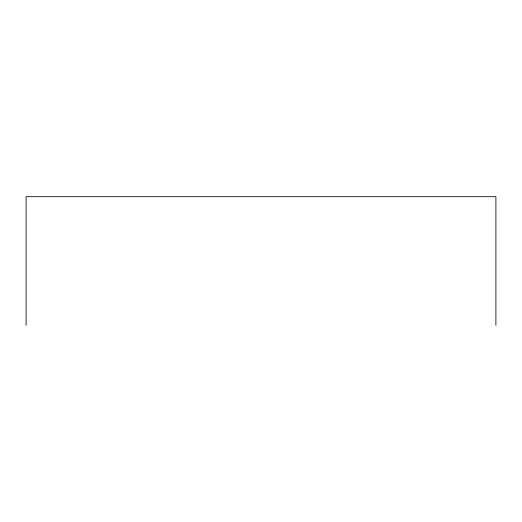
<?xml version="1.0" encoding="UTF-8"?>
<svg xmlns="http://www.w3.org/2000/svg" width="522" height="522" viewBox="0 0 522 522"><rect width="100%" height="100%" fill="white"/><g stroke="black" fill="none" stroke-linecap="round" stroke-linejoin="round"><path stroke-width="0.78" d="M495.9 325.304L495.9 196.696L26.1 196.696L26.1 325.304"/></g></svg>
